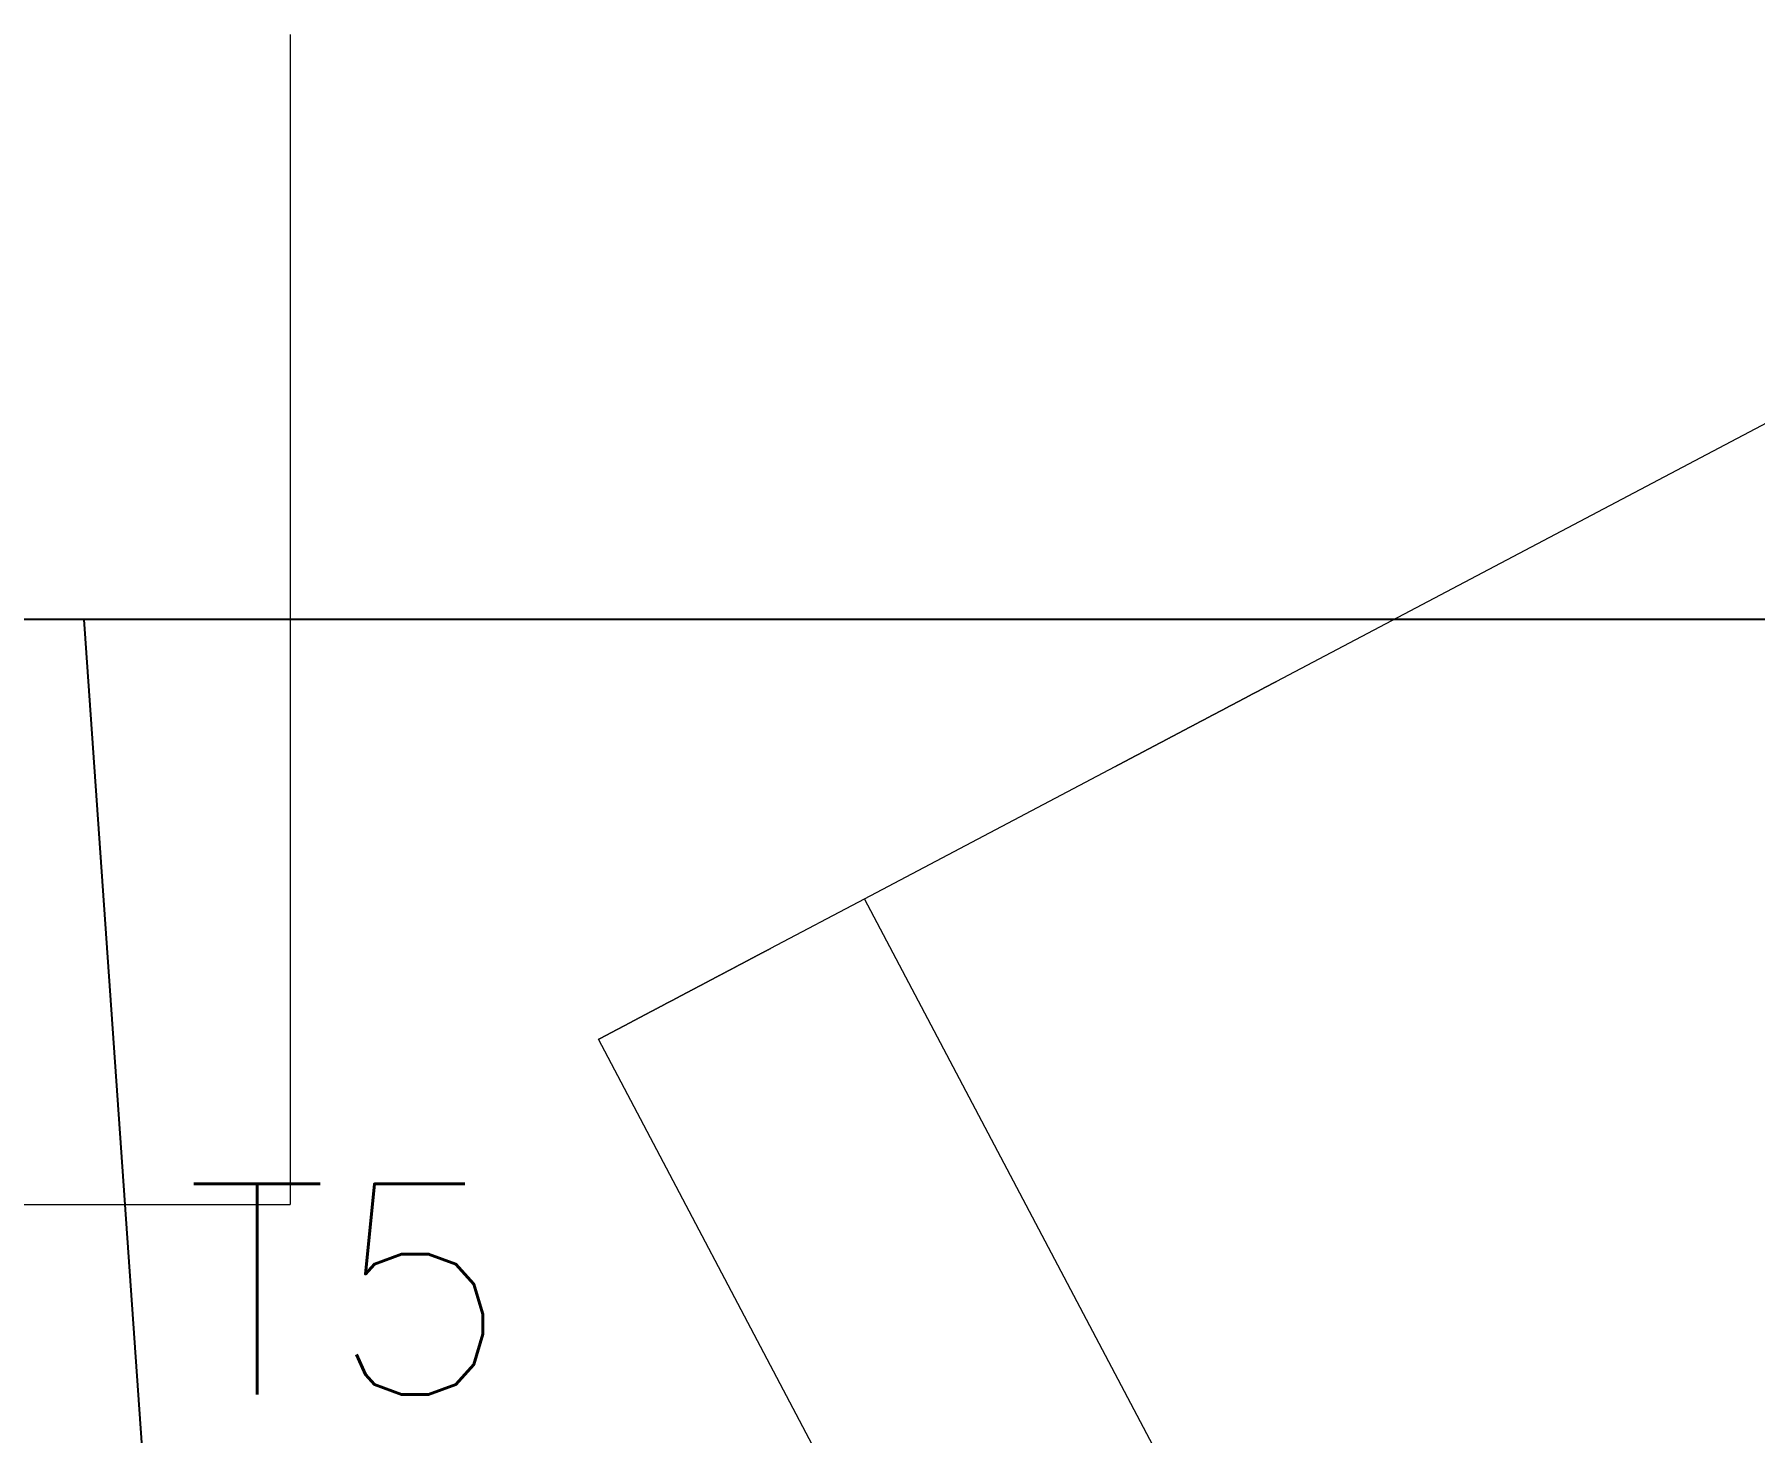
# Model space of a CAD drawing. Header units: millimetres. Extents: x 27525 to 1347740, y 16401 to 59429.
# Drawn here: x 647185 to 648067, y 35390 to 36107 of the extents above; entities that cross this region are included whole.
import ezdxf
from ezdxf.lldxf.tags import DXFTag

# ---------------------------------------------------------------- set-up
doc = ezdxf.new("R2010")
doc.units = ezdxf.units.MM
for name, color, linetype in [('ELETRICA', 3, 'Continuous'), ('Eletruto embutido no piso', 4, 'HIDDEN'), ('PERFILADO', 2, 'Continuous')]:
    doc.layers.add(name, color=color, linetype=linetype)
doc.layers.add('Mobiliário', color=151, linetype='Continuous', lineweight=9, plot=False)
doc.styles.get("Standard").update_dxf_attribs({"font": 'romans.shx'})
tags = doc.linetypes.add('HIDDEN', pattern=[0.375, 0.25, -0.125]).pattern_tags.tags
tags[6:7] = [DXFTag(74, 4), DXFTag(75, 0), DXFTag(340, '0'), DXFTag(46, 1.0), DXFTag(50, 0.0), DXFTag(44, 0.0), DXFTag(45, 0.0)]
tags[4:5] = [DXFTag(74, 4), DXFTag(75, 0), DXFTag(340, '0'), DXFTag(46, 1.0), DXFTag(50, 0.0), DXFTag(44, 0.0), DXFTag(45, 0.0)]

msp = doc.modelspace()

# ---------------------------------------------------------------- linework, layer by layer
at = {"layer": 'Eletruto embutido no piso', "ltscale": 400}
msp.add_line((648177.12, 35807.128), (646938.534, 35807.128), dxfattribs=at)
at = {"layer": 'Mobiliário'}
for p, q in [((647315.684, 36107.131), (647315.684, 35507.131)), ((647821.615, 35775.494), (648219.355, 35985.445)), ((647610.136, 35663.862), (647738.675, 35731.713)), ((647562.155, 35638.535), (647610.136, 35663.862)), ((647989.747, 34944.713), (647610.136, 35663.862)), ((647853.33, 34872.704), (647473.719, 35591.854)), ((647853.33, 34872.704), (647473.719, 35591.854)), ((646315.684, 35507.131), (647315.684, 35507.131))]:
    msp.add_line(p, q, dxfattribs=at)
for points in [[(647738.675, 35731.713), (647738.72, 35731.737), (647738.764, 35731.76), (647738.808, 35731.784), (647738.853, 35731.807), (647738.897, 35731.831), (647738.942, 35731.854), (647738.986, 35731.878), (647739.031, 35731.901), (647739.075, 35731.924), (647739.119, 35731.948), (647739.164, 35731.971), (647739.208, 35731.995), (647739.253, 35732.018), (647739.297, 35732.042), (647739.341, 35732.065), (647739.386, 35732.089), (647739.43, 35732.112), (647739.475, 35732.135), (647739.519, 35732.159), (647739.564, 35732.182), (647739.608, 35732.206), (647739.652, 35732.229), (647739.697, 35732.253), (647739.741, 35732.276), (647739.786, 35732.3), (647739.83, 35732.323), (647739.874, 35732.346), (647739.919, 35732.37), (647739.963, 35732.393), (647740.008, 35732.417), (647740.052, 35732.44), (647740.097, 35732.464), (647740.141, 35732.487), (647740.185, 35732.511), (647740.23, 35732.534), (647740.274, 35732.557), (647740.319, 35732.581), (647740.363, 35732.604), (647740.407, 35732.628), (647740.452, 35732.651), (647740.496, 35732.675), (647740.541, 35732.698), (647740.585, 35732.722), (647740.63, 35732.745), (647740.674, 35732.769), (647740.718, 35732.792), (647740.763, 35732.815), (647740.807, 35732.839), (647740.852, 35732.862), (647740.896, 35732.886), (647740.94, 35732.909), (647740.985, 35732.933), (647741.029, 35732.956), (647741.074, 35732.98), (647741.118, 35733.003), (647741.163, 35733.026), (647741.207, 35733.05), (647741.251, 35733.073), (647741.296, 35733.097), (647741.34, 35733.12), (647741.385, 35733.144), (647741.429, 35733.167), (647741.473, 35733.191), (647741.518, 35733.214), (647741.562, 35733.237), (647741.607, 35733.261), (647741.651, 35733.284), (647741.705, 35733.313), (647741.758, 35733.341), (647741.811, 35733.369), (647741.865, 35733.397), (647741.918, 35733.425), (647741.972, 35733.454), (647742.025, 35733.482), (647742.079, 35733.51), (647742.132, 35733.538), (647742.185, 35733.566), (647742.239, 35733.595), (647742.292, 35733.623), (647742.346, 35733.651), (647742.399, 35733.679), (647742.452, 35733.707), (647742.506, 35733.736), (647742.559, 35733.764), (647742.613, 35733.792), (647742.666, 35733.82), (647742.72, 35733.848), (647742.773, 35733.877), (647742.826, 35733.905), (647742.88, 35733.933), (647742.933, 35733.961), (647742.987, 35733.989), (647743.04, 35734.017), (647743.094, 35734.046), (647743.147, 35734.074), (647743.2, 35734.102), (647743.254, 35734.13), (647743.307, 35734.158), (647743.361, 35734.187), (647743.414, 35734.215), (647743.467, 35734.243), (647743.521, 35734.271), (647743.574, 35734.299), (647743.628, 35734.328), (647743.681, 35734.356), (647743.735, 35734.384), (647743.788, 35734.412), (647743.841, 35734.44), (647743.895, 35734.469), (647743.948, 35734.497), (647744.002, 35734.525), (647744.055, 35734.553), (647744.109, 35734.581), (647744.162, 35734.61), (647744.215, 35734.638), (647744.269, 35734.666), (647744.322, 35734.694), (647744.376, 35734.722), (647744.429, 35734.751), (647744.482, 35734.779), (647744.536, 35734.807), (647744.589, 35734.835), (647744.643, 35734.863), (647744.696, 35734.892), (647744.75, 35734.92), (647744.803, 35734.948), (647744.856, 35734.976), (647744.91, 35735.004), (647744.963, 35735.033), (647745.017, 35735.061), (647745.07, 35735.089), (647745.124, 35735.117), (647745.177, 35735.145), (647745.23, 35735.174), (647745.292, 35735.206), (647745.354, 35735.239), (647745.416, 35735.272), (647745.478, 35735.305), (647745.54, 35735.337), (647745.603, 35735.37), (647745.665, 35735.403), (647745.727, 35735.436), (647745.789, 35735.468), (647745.851, 35735.501), (647745.913, 35735.534), (647745.975, 35735.567), (647746.037, 35735.599), (647746.099, 35735.632), (647746.161, 35735.665), (647746.223, 35735.697), (647746.285, 35735.73), (647746.347, 35735.763), (647746.409, 35735.796), (647746.471, 35735.828), (647746.533, 35735.861), (647746.595, 35735.894), (647746.657, 35735.927), (647746.719, 35735.959), (647746.781, 35735.992), (647746.843, 35736.025), (647746.905, 35736.058), (647746.967, 35736.09), (647747.029, 35736.123), (647747.091, 35736.156), (647747.153, 35736.189), (647747.215, 35736.221), (647747.277, 35736.254), (647747.339, 35736.287), (647747.401, 35736.32), (647747.463, 35736.352), (647747.525, 35736.385), (647747.587, 35736.418), (647747.649, 35736.45), (647747.711, 35736.483), (647747.773, 35736.516), (647747.835, 35736.549), (647747.897, 35736.581), (647747.959, 35736.614), (647748.021, 35736.647), (647748.083, 35736.68), (647748.145, 35736.712), (647748.207, 35736.745), (647748.269, 35736.778), (647748.331, 35736.811), (647748.394, 35736.843), (647748.456, 35736.876), (647748.518, 35736.909), (647748.58, 35736.942), (647748.642, 35736.974), (647748.704, 35737.007), (647748.766, 35737.04), (647748.828, 35737.073), (647748.89, 35737.105), (647748.952, 35737.138), (647749.014, 35737.171), (647749.076, 35737.203), (647749.138, 35737.236), (647749.2, 35737.269), (647749.262, 35737.302), (647749.324, 35737.334), (647749.386, 35737.367), (647749.456, 35737.404), (647749.526, 35737.441), (647749.596, 35737.478), (647749.666, 35737.515), (647749.737, 35737.552), (647749.807, 35737.589), (647749.877, 35737.626), (647749.947, 35737.663), (647750.017, 35737.7), (647750.087, 35737.738), (647750.158, 35737.775), (647750.228, 35737.812), (647750.298, 35737.849), (647750.368, 35737.886), (647750.438, 35737.923), (647750.508, 35737.96), (647750.579, 35737.997), (647750.649, 35738.034), (647750.719, 35738.071), (647750.789, 35738.108), (647750.859, 35738.145), (647750.929, 35738.182), (647750.999, 35738.219), (647751.07, 35738.256), (647751.14, 35738.293), (647751.21, 35738.33), (647751.28, 35738.367), (647751.35, 35738.404), (647751.42, 35738.441), (647751.491, 35738.478), (647751.561, 35738.515), (647751.631, 35738.552), (647751.701, 35738.589), (647751.771, 35738.626), (647751.841, 35738.663), (647751.911, 35738.7), (647751.982, 35738.737), (647752.052, 35738.774), (647752.122, 35738.811), (647752.192, 35738.848), (647752.262, 35738.886), (647752.332, 35738.923), (647752.403, 35738.96), (647752.473, 35738.997), (647752.543, 35739.034), (647752.613, 35739.071), (647752.683, 35739.108), (647752.753, 35739.145), (647752.824, 35739.182), (647752.894, 35739.219), (647752.964, 35739.256), (647753.034, 35739.293), (647753.104, 35739.33), (647753.174, 35739.367), (647753.244, 35739.404), (647753.315, 35739.441), (647753.385, 35739.478), (647753.455, 35739.515), (647753.525, 35739.552), (647753.595, 35739.589), (647753.665, 35739.626), (647753.736, 35739.663), (647753.806, 35739.7), (647753.876, 35739.737), (647753.946, 35739.774), (647754.016, 35739.811), (647754.086, 35739.848), (647754.164, 35739.889), (647754.242, 35739.93), (647754.32, 35739.971), (647754.397, 35740.013), (647754.475, 35740.054), (647754.553, 35740.095), (647754.631, 35740.136), (647754.708, 35740.177), (647754.786, 35740.218), (647754.864, 35740.259), (647754.942, 35740.3), (647755.019, 35740.341), (647755.097, 35740.382), (647755.175, 35740.423), (647755.253, 35740.464), (647755.33, 35740.505), (647755.408, 35740.546), (647755.486, 35740.587), (647755.564, 35740.628), (647755.642, 35740.669), (647755.719, 35740.71), (647755.797, 35740.751), (647755.875, 35740.792), (647755.953, 35740.833), (647756.03, 35740.875), (647756.108, 35740.916), (647756.186, 35740.957), (647756.264, 35740.998), (647756.341, 35741.039), (647756.419, 35741.08), (647756.497, 35741.121), (647756.575, 35741.162), (647756.652, 35741.203), (647756.73, 35741.244), (647756.808, 35741.285), (647756.886, 35741.326), (647756.963, 35741.367), (647757.041, 35741.408), (647757.119, 35741.449), (647757.197, 35741.49), (647757.274, 35741.531), (647757.352, 35741.572), (647757.43, 35741.613), (647757.508, 35741.654), (647757.585, 35741.695), (647757.663, 35741.736), (647757.741, 35741.778), (647757.819, 35741.819), (647757.897, 35741.86), (647757.974, 35741.901), (647758.052, 35741.942), (647758.13, 35741.983), (647758.208, 35742.024), (647758.285, 35742.065), (647758.363, 35742.106), (647758.441, 35742.147), (647758.519, 35742.188), (647758.596, 35742.229), (647758.674, 35742.27), (647758.752, 35742.311), (647758.83, 35742.352), (647758.907, 35742.393), (647758.985, 35742.434), (647759.063, 35742.475), (647759.141, 35742.516), (647759.218, 35742.557), (647759.296, 35742.598), (647759.381, 35742.643), (647759.466, 35742.688), (647759.551, 35742.733), (647759.635, 35742.777), (647759.72, 35742.822), (647759.805, 35742.867), (647759.89, 35742.912), (647759.974, 35742.956), (647760.059, 35743.001), (647760.144, 35743.046), (647760.229, 35743.091), (647760.314, 35743.135), (647760.398, 35743.18), (647760.483, 35743.225), (647760.568, 35743.27), (647760.653, 35743.314), (647760.737, 35743.359), (647760.822, 35743.404), (647760.907, 35743.449), (647760.992, 35743.493), (647761.077, 35743.538), (647761.161, 35743.583), (647761.246, 35743.628), (647761.331, 35743.672), (647761.416, 35743.717), (647761.5, 35743.762), (647761.585, 35743.807), (647761.67, 35743.851), (647761.755, 35743.896), (647761.84, 35743.941), (647761.924, 35743.986), (647762.009, 35744.03), (647762.094, 35744.075), (647762.179, 35744.12), (647762.263, 35744.165), (647762.348, 35744.209), (647762.433, 35744.254), (647762.518, 35744.299), (647762.603, 35744.344), (647762.687, 35744.388), (647762.772, 35744.433), (647762.857, 35744.478), (647762.942, 35744.523), (647763.026, 35744.567), (647763.111, 35744.612), (647763.196, 35744.657), (647763.281, 35744.702), (647763.366, 35744.746), (647763.45, 35744.791), (647763.535, 35744.836), (647763.62, 35744.881), (647763.705, 35744.925), (647763.789, 35744.97), (647763.874, 35745.015), (647763.959, 35745.06), (647764.044, 35745.104), (647764.129, 35745.149), (647764.213, 35745.194), (647764.298, 35745.239), (647764.383, 35745.283), (647764.468, 35745.328), (647764.552, 35745.373), (647764.637, 35745.418), (647764.722, 35745.462), (647764.807, 35745.507), (647764.892, 35745.552), (647764.976, 35745.597), (647765.067, 35745.645), (647765.159, 35745.693), (647765.25, 35745.741), (647765.341, 35745.789), (647765.432, 35745.837), (647765.523, 35745.885), (647765.614, 35745.934), (647765.706, 35745.982), (647765.797, 35746.03), (647765.888, 35746.078), (647765.979, 35746.126), (647766.07, 35746.174), (647766.161, 35746.222), (647766.252, 35746.27), (647766.344, 35746.319), (647766.435, 35746.367), (647766.526, 35746.415), (647766.617, 35746.463), (647766.708, 35746.511), (647766.799, 35746.559), (647766.891, 35746.607), (647766.982, 35746.655), (647767.073, 35746.703), (647767.164, 35746.752), (647767.255, 35746.8), (647767.346, 35746.848), (647767.437, 35746.896), (647767.529, 35746.944), (647767.62, 35746.992), (647767.711, 35747.04), (647767.802, 35747.088), (647767.893, 35747.136), (647767.984, 35747.185), (647768.076, 35747.233), (647768.167, 35747.281), (647768.258, 35747.329), (647768.349, 35747.377), (647768.44, 35747.425), (647768.531, 35747.473), (647768.622, 35747.521), (647768.714, 35747.57), (647768.805, 35747.618), (647768.896, 35747.666), (647768.987, 35747.714), (647769.078, 35747.762), (647769.169, 35747.81), (647769.261, 35747.858), (647769.352, 35747.906), (647769.443, 35747.954), (647769.534, 35748.003), (647769.625, 35748.051), (647769.716, 35748.099), (647769.807, 35748.147), (647769.899, 35748.195), (647769.99, 35748.243), (647770.081, 35748.291), (647770.172, 35748.339), (647770.263, 35748.388), (647770.354, 35748.436), (647770.446, 35748.484), (647770.537, 35748.532), (647770.628, 35748.58), (647770.719, 35748.628), (647770.81, 35748.676), (647770.901, 35748.724), (647770.993, 35748.772), (647771.084, 35748.821), (647771.181, 35748.872), (647771.277, 35748.923), (647771.374, 35748.974), (647771.471, 35749.025), (647771.568, 35749.076), (647771.665, 35749.127), (647771.762, 35749.178), (647771.858, 35749.23), (647771.955, 35749.281), (647772.052, 35749.332), (647772.149, 35749.383), (647772.246, 35749.434), (647772.343, 35749.485), (647772.439, 35749.536), (647772.536, 35749.587), (647772.633, 35749.639), (647772.73, 35749.69), (647772.827, 35749.741), (647772.924, 35749.792), (647773.021, 35749.843), (647773.117, 35749.894), (647773.214, 35749.945), (647773.311, 35749.996), (647773.408, 35750.047), (647773.505, 35750.099), (647773.602, 35750.15), (647773.698, 35750.201), (647773.795, 35750.252), (647773.892, 35750.303), (647773.989, 35750.354), (647774.086, 35750.405), (647774.183, 35750.456), (647774.28, 35750.508), (647774.376, 35750.559), (647774.473, 35750.61), (647774.57, 35750.661), (647774.667, 35750.712), (647774.764, 35750.763), (647774.861, 35750.814), (647774.957, 35750.865), (647775.054, 35750.917), (647775.151, 35750.968), (647775.248, 35751.019), (647775.345, 35751.07), (647775.442, 35751.121), (647775.539, 35751.172), (647775.635, 35751.223), (647775.732, 35751.274), (647775.829, 35751.326), (647775.926, 35751.377), (647776.023, 35751.428), (647776.12, 35751.479), (647776.216, 35751.53), (647776.313, 35751.581), (647776.41, 35751.632), (647776.507, 35751.683), (647776.604, 35751.734), (647776.701, 35751.786), (647776.798, 35751.837), (647776.894, 35751.888), (647776.991, 35751.939), (647777.088, 35751.99), (647777.185, 35752.041), (647777.282, 35752.092), (647777.379, 35752.143), (647777.475, 35752.195), (647777.572, 35752.246), (647777.674, 35752.299), (647777.776, 35752.353), (647777.878, 35752.407), (647777.98, 35752.461), (647778.081, 35752.514), (647778.183, 35752.568), (647778.285, 35752.622), (647778.387, 35752.676), (647778.489, 35752.729), (647778.59, 35752.783), (647778.692, 35752.837), (647778.794, 35752.891), (647778.896, 35752.944), (647778.998, 35752.998), (647779.099, 35753.052), (647779.201, 35753.106), (647779.303, 35753.159), (647779.405, 35753.213), (647779.507, 35753.267), (647779.608, 35753.32), (647779.71, 35753.374), (647779.812, 35753.428), (647779.914, 35753.482), (647780.016, 35753.535), (647780.117, 35753.589), (647780.219, 35753.643), (647780.321, 35753.697), (647780.423, 35753.75), (647780.525, 35753.804), (647780.626, 35753.858), (647780.728, 35753.912), (647780.83, 35753.965), (647780.932, 35754.019), (647781.034, 35754.073), (647781.135, 35754.127), (647781.237, 35754.18), (647781.339, 35754.234), (647781.441, 35754.288), (647781.543, 35754.341), (647781.644, 35754.395), (647781.746, 35754.449), (647781.848, 35754.503), (647781.95, 35754.556), (647782.052, 35754.61), (647782.153, 35754.664), (647782.255, 35754.718), (647782.357, 35754.771), (647782.459, 35754.825), (647782.561, 35754.879), (647782.663, 35754.933), (647782.764, 35754.986), (647782.866, 35755.04), (647782.968, 35755.094), (647783.07, 35755.148), (647783.172, 35755.201), (647783.273, 35755.255), (647783.375, 35755.309), (647783.477, 35755.363), (647783.579, 35755.416), (647783.681, 35755.47), (647783.782, 35755.524), (647783.884, 35755.577), (647783.986, 35755.631), (647784.088, 35755.685), (647784.19, 35755.739), (647784.291, 35755.792), (647784.393, 35755.846), (647784.499, 35755.902), (647784.605, 35755.958), (647784.711, 35756.014), (647784.817, 35756.07), (647784.923, 35756.126), (647785.029, 35756.182), (647785.135, 35756.238), (647785.241, 35756.294), (647785.347, 35756.35), (647785.453, 35756.406), (647785.559, 35756.462), (647785.665, 35756.518), (647785.771, 35756.574), (647785.877, 35756.629), (647785.983, 35756.685), (647786.089, 35756.741), (647786.195, 35756.797), (647786.301, 35756.853), (647786.407, 35756.909), (647786.513, 35756.965), (647786.619, 35757.021), (647786.725, 35757.077), (647786.831, 35757.133), (647786.937, 35757.189), (647787.043, 35757.245), (647787.149, 35757.301), (647787.255, 35757.357), (647787.361, 35757.413), (647787.467, 35757.469), (647787.573, 35757.525), (647787.679, 35757.581), (647787.785, 35757.637), (647787.891, 35757.693), (647787.997, 35757.749), (647788.103, 35757.804), (647788.209, 35757.86), (647788.315, 35757.916), (647788.421, 35757.972), (647788.527, 35758.028), (647788.633, 35758.084), (647788.739, 35758.14), (647788.845, 35758.196), (647788.951, 35758.252), (647789.057, 35758.308), (647789.163, 35758.364), (647789.269, 35758.42), (647789.375, 35758.476), (647789.481, 35758.532), (647789.587, 35758.588), (647789.693, 35758.644), (647789.799, 35758.7), (647789.905, 35758.756), (647790.011, 35758.812), (647790.117, 35758.868), (647790.223, 35758.923), (647790.329, 35758.979), (647790.435, 35759.035), (647790.541, 35759.091), (647790.647, 35759.147), (647790.753, 35759.203), (647790.859, 35759.259), (647790.965, 35759.315), (647791.071, 35759.371), (647791.177, 35759.427), (647791.283, 35759.483), (647791.389, 35759.539), (647791.495, 35759.595), (647791.604, 35759.653), (647791.714, 35759.71), (647791.823, 35759.768), (647791.932, 35759.826), (647792.042, 35759.884), (647792.151, 35759.941), (647792.261, 35759.999), (647792.37, 35760.057), (647792.479, 35760.115), (647792.589, 35760.172), (647792.698, 35760.23), (647792.808, 35760.288), (647792.917, 35760.346), (647793.026, 35760.403), (647793.136, 35760.461), (647793.245, 35760.519), (647793.354, 35760.577), (647793.464, 35760.634), (647793.573, 35760.692), (647793.683, 35760.75), (647793.792, 35760.807), (647793.901, 35760.865), (647794.011, 35760.923), (647794.12, 35760.981), (647794.23, 35761.038), (647794.339, 35761.096), (647794.448, 35761.154), (647794.558, 35761.212), (647794.667, 35761.269), (647794.777, 35761.327), (647794.886, 35761.385), (647794.995, 35761.443), (647795.105, 35761.5), (647795.214, 35761.558), (647795.323, 35761.616), (647795.433, 35761.674), (647795.542, 35761.731), (647795.652, 35761.789), (647795.761, 35761.847), (647795.87, 35761.905), (647795.98, 35761.962), (647796.089, 35762.02), (647796.199, 35762.078), (647796.308, 35762.136), (647796.417, 35762.193), (647796.527, 35762.251), (647796.636, 35762.309), (647796.746, 35762.366), (647796.855, 35762.424), (647796.964, 35762.482), (647797.074, 35762.54), (647797.183, 35762.597), (647797.292, 35762.655), (647797.402, 35762.713), (647797.511, 35762.771), (647797.621, 35762.828), (647797.73, 35762.886), (647797.839, 35762.944), (647797.949, 35763.002), (647798.058, 35763.059), (647798.168, 35763.117), (647798.277, 35763.175), (647798.386, 35763.233), (647798.496, 35763.29), (647798.605, 35763.348), (647798.714, 35763.406), (647798.824, 35763.464), (647798.936, 35763.523), (647799.048, 35763.582), (647799.16, 35763.641), (647799.272, 35763.7), (647799.384, 35763.759), (647799.496, 35763.818), (647799.608, 35763.877), (647799.719, 35763.936), (647799.831, 35763.995), (647799.943, 35764.055), (647800.055, 35764.114), (647800.167, 35764.173), (647800.279, 35764.232), (647800.391, 35764.291), (647800.503, 35764.35), (647800.615, 35764.409), (647800.727, 35764.468), (647800.839, 35764.527), (647800.951, 35764.586), (647801.063, 35764.645), (647801.175, 35764.705), (647801.287, 35764.764), (647801.399, 35764.823), (647801.511, 35764.882), (647801.623, 35764.941), (647801.735, 35765), (647801.847, 35765.059), (647801.959, 35765.118), (647802.071, 35765.177), (647802.182, 35765.236), (647802.294, 35765.296), (647802.406, 35765.355), (647802.518, 35765.414), (647802.63, 35765.473), (647802.742, 35765.532), (647802.854, 35765.591), (647802.966, 35765.65), (647803.078, 35765.709), (647803.19, 35765.768), (647803.302, 35765.827), (647803.414, 35765.887), (647803.526, 35765.946), (647803.638, 35766.005), (647803.75, 35766.064), (647803.862, 35766.123), (647803.974, 35766.182), (647804.086, 35766.241), (647804.198, 35766.3), (647804.31, 35766.359), (647804.422, 35766.418), (647804.534, 35766.477), (647804.645, 35766.537), (647804.757, 35766.596), (647804.869, 35766.655), (647804.981, 35766.714), (647805.093, 35766.773), (647805.205, 35766.832), (647805.317, 35766.891), (647805.429, 35766.95), (647805.541, 35767.009), (647805.653, 35767.068), (647805.765, 35767.128), (647805.877, 35767.187), (647805.989, 35767.246), (647806.101, 35767.305), (647806.213, 35767.364), (647806.325, 35767.423), (647806.438, 35767.483), (647806.552, 35767.543), (647806.666, 35767.603), (647806.779, 35767.663), (647806.893, 35767.723), (647807.007, 35767.783), (647807.121, 35767.843), (647807.234, 35767.903), (647807.348, 35767.963), (647807.462, 35768.023), (647807.575, 35768.083), (647807.689, 35768.143), (647807.803, 35768.203), (647807.916, 35768.263), (647808.03, 35768.323), (647808.144, 35768.383), (647808.257, 35768.443), (647808.371, 35768.503), (647808.485, 35768.563), (647808.598, 35768.623), (647808.712, 35768.683), (647808.826, 35768.743), (647808.939, 35768.803), (647809.053, 35768.863), (647809.167, 35768.923), (647809.28, 35768.983), (647809.394, 35769.043), (647809.508, 35769.103), (647809.621, 35769.163), (647809.735, 35769.223), (647809.849, 35769.283), (647809.962, 35769.343), (647810.076, 35769.403), (647810.19, 35769.463), (647810.303, 35769.523), (647810.417, 35769.583), (647810.531, 35769.643), (647810.644, 35769.703), (647810.758, 35769.763), (647810.872, 35769.823), (647810.985, 35769.883), (647811.099, 35769.943), (647811.213, 35770.003), (647811.327, 35770.063), (647811.44, 35770.123), (647811.554, 35770.183), (647811.668, 35770.243), (647811.781, 35770.303), (647811.895, 35770.363), (647812.009, 35770.423), (647812.122, 35770.483), (647812.236, 35770.543), (647812.35, 35770.603), (647812.463, 35770.663), (647812.577, 35770.723), (647812.691, 35770.783), (647812.804, 35770.843), (647812.918, 35770.903), (647813.032, 35770.963), (647813.145, 35771.023), (647813.259, 35771.083), (647813.373, 35771.143), (647813.486, 35771.203), (647813.6, 35771.263), (647813.714, 35771.323), (647813.827, 35771.383), (647813.941, 35771.443), (647814.056, 35771.504), (647814.17, 35771.564), (647814.285, 35771.625), (647814.399, 35771.685), (647814.514, 35771.746), (647814.628, 35771.806), (647814.743, 35771.867), (647814.857, 35771.927), (647814.972, 35771.987), (647815.086, 35772.048), (647815.201, 35772.108), (647815.316, 35772.169), (647815.43, 35772.229), (647815.545, 35772.29), (647815.659, 35772.35), (647815.774, 35772.411), (647815.888, 35772.471), (647816.003, 35772.532), (647816.117, 35772.592), (647816.232, 35772.653), (647816.346, 35772.713), (647816.461, 35772.773), (647816.575, 35772.834), (647816.69, 35772.894), (647816.805, 35772.955), (647816.919, 35773.015), (647817.034, 35773.076), (647817.148, 35773.136), (647817.263, 35773.197), (647817.377, 35773.257), (647817.492, 35773.318), (647817.606, 35773.378), (647817.721, 35773.439), (647817.835, 35773.499), (647817.95, 35773.559), (647818.064, 35773.62), (647818.179, 35773.68), (647818.294, 35773.741), (647818.408, 35773.801), (647818.523, 35773.862), (647818.637, 35773.922), (647818.752, 35773.983), (647818.866, 35774.043), (647818.981, 35774.104), (647819.095, 35774.164), (647819.21, 35774.225), (647819.324, 35774.285), (647819.439, 35774.345), (647819.553, 35774.406), (647819.668, 35774.466), (647819.783, 35774.527), (647819.897, 35774.587), (647820.012, 35774.648), (647820.126, 35774.708), (647820.241, 35774.769), (647820.355, 35774.829), (647820.47, 35774.89), (647820.584, 35774.95), (647820.699, 35775.011), (647820.813, 35775.071), (647820.928, 35775.131), (647821.043, 35775.192), (647821.157, 35775.252), (647821.272, 35775.313), (647821.386, 35775.373), (647821.501, 35775.434), (647821.615, 35775.494)], [(647473.719, 35591.854), (647473.727, 35591.858), (647473.735, 35591.862), (647473.743, 35591.866), (647473.751, 35591.87), (647473.758, 35591.874), (647473.766, 35591.878), (647473.774, 35591.882), (647473.782, 35591.886), (647473.789, 35591.891), (647473.797, 35591.895), (647473.805, 35591.899), (647473.813, 35591.903), (647473.821, 35591.907), (647473.828, 35591.911), (647473.836, 35591.915), (647473.844, 35591.919), (647473.852, 35591.923), (647473.86, 35591.928), (647473.867, 35591.932), (647473.875, 35591.936), (647473.883, 35591.94), (647473.891, 35591.944), (647473.898, 35591.948), (647473.906, 35591.952), (647473.914, 35591.956), (647473.922, 35591.96), (647473.93, 35591.965), (647473.937, 35591.969), (647473.945, 35591.973), (647473.953, 35591.977), (647473.961, 35591.981), (647473.969, 35591.985), (647473.976, 35591.989), (647473.984, 35591.993), (647473.992, 35591.997), (647474, 35592.002), (647474.007, 35592.006), (647474.015, 35592.01), (647474.023, 35592.014), (647474.031, 35592.018), (647474.039, 35592.022), (647474.046, 35592.026), (647474.054, 35592.03), (647474.062, 35592.034), (647474.07, 35592.039), (647474.078, 35592.043), (647474.085, 35592.047), (647474.093, 35592.051), (647474.101, 35592.055), (647474.109, 35592.059), (647474.116, 35592.063), (647474.124, 35592.067), (647474.132, 35592.071), (647474.14, 35592.075), (647474.148, 35592.08), (647474.155, 35592.084), (647474.163, 35592.088), (647474.171, 35592.092), (647474.179, 35592.096), (647474.187, 35592.1), (647474.194, 35592.104), (647474.202, 35592.108), (647474.21, 35592.112), (647474.218, 35592.117), (647474.225, 35592.121), (647474.233, 35592.125), (647474.241, 35592.129), (647474.249, 35592.133), (647474.257, 35592.137), (647474.264, 35592.141), (647474.272, 35592.145), (647474.289, 35592.154), (647474.312, 35592.166), (647474.335, 35592.179), (647474.359, 35592.191), (647474.382, 35592.203), (647474.405, 35592.216), (647474.428, 35592.228), (647474.452, 35592.24), (647474.475, 35592.252), (647474.498, 35592.265), (647474.521, 35592.277), (647474.545, 35592.289), (647474.568, 35592.301), (647474.591, 35592.314), (647474.614, 35592.326), (647474.638, 35592.338), (647474.661, 35592.351), (647474.684, 35592.363), (647474.707, 35592.375), (647474.731, 35592.387), (647474.754, 35592.4), (647474.777, 35592.412), (647474.8, 35592.424), (647474.824, 35592.436), (647474.847, 35592.449), (647474.87, 35592.461), (647474.893, 35592.473), (647474.917, 35592.486), (647474.94, 35592.498), (647474.963, 35592.51), (647474.986, 35592.522), (647475.01, 35592.535), (647475.033, 35592.547), (647475.056, 35592.559), (647475.079, 35592.572), (647475.103, 35592.584), (647475.126, 35592.596), (647475.149, 35592.608), (647475.173, 35592.621), (647475.196, 35592.633), (647475.219, 35592.645), (647475.242, 35592.657), (647475.266, 35592.67), (647475.289, 35592.682), (647475.312, 35592.694), (647475.335, 35592.707), (647475.359, 35592.719), (647475.382, 35592.731), (647475.405, 35592.743), (647475.428, 35592.756), (647475.452, 35592.768), (647475.475, 35592.78), (647475.498, 35592.792), (647475.521, 35592.805), (647475.545, 35592.817), (647475.568, 35592.829), (647475.591, 35592.842), (647475.614, 35592.854), (647475.638, 35592.866), (647475.661, 35592.878), (647475.684, 35592.891), (647475.707, 35592.903), (647475.731, 35592.915), (647475.754, 35592.928), (647475.777, 35592.94), (647475.8, 35592.952), (647475.824, 35592.964), (647475.847, 35592.977), (647475.87, 35592.989), (647475.893, 35593.001), (647475.917, 35593.013), (647475.942, 35593.027), (647475.981, 35593.047), (647476.019, 35593.067), (647476.057, 35593.088), (647476.096, 35593.108), (647476.134, 35593.128), (647476.173, 35593.149), (647476.211, 35593.169), (647476.25, 35593.189), (647476.288, 35593.209), (647476.327, 35593.23), (647476.365, 35593.25), (647476.403, 35593.27), (647476.442, 35593.291), (647476.48, 35593.311), (647476.519, 35593.331), (647476.557, 35593.352), (647476.596, 35593.372), (647476.634, 35593.392), (647476.672, 35593.412), (647476.711, 35593.433), (647476.749, 35593.453), (647476.788, 35593.473), (647476.826, 35593.494), (647476.865, 35593.514), (647476.903, 35593.534), (647476.942, 35593.554), (647476.98, 35593.575), (647477.018, 35593.595), (647477.057, 35593.615), (647477.095, 35593.636), (647477.134, 35593.656), (647477.172, 35593.676), (647477.211, 35593.696), (647477.249, 35593.717), (647477.287, 35593.737), (647477.326, 35593.757), (647477.364, 35593.778), (647477.403, 35593.798), (647477.441, 35593.818), (647477.48, 35593.838), (647477.518, 35593.859), (647477.556, 35593.879), (647477.595, 35593.899), (647477.633, 35593.92), (647477.672, 35593.94), (647477.71, 35593.96), (647477.749, 35593.98), (647477.787, 35594.001), (647477.826, 35594.021), (647477.864, 35594.041), (647477.902, 35594.062), (647477.941, 35594.082), (647477.979, 35594.102), (647478.018, 35594.122), (647478.056, 35594.143), (647478.095, 35594.163), (647478.133, 35594.183), (647478.171, 35594.204), (647478.21, 35594.224), (647478.248, 35594.244), (647478.287, 35594.265), (647478.325, 35594.285), (647478.364, 35594.305), (647478.402, 35594.325), (647478.441, 35594.346), (647478.479, 35594.366), (647478.517, 35594.386), (647478.556, 35594.407), (647478.594, 35594.427), (647478.633, 35594.447), (647478.671, 35594.467), (647478.72, 35594.493), (647478.773, 35594.521), (647478.826, 35594.549), (647478.879, 35594.577), (647478.933, 35594.605), (647478.986, 35594.633), (647479.039, 35594.662), (647479.092, 35594.69), (647479.145, 35594.718), (647479.198, 35594.746), (647479.251, 35594.774), (647479.305, 35594.802), (647479.358, 35594.83), (647479.411, 35594.858), (647479.464, 35594.886), (647479.517, 35594.914), (647479.57, 35594.942), (647479.623, 35594.97), (647479.676, 35594.998), (647479.73, 35595.026), (647479.783, 35595.054), (647479.836, 35595.082), (647479.889, 35595.11), (647479.942, 35595.138), (647479.995, 35595.166), (647480.048, 35595.194), (647480.102, 35595.222), (647480.155, 35595.25), (647480.208, 35595.279), (647480.261, 35595.307), (647480.314, 35595.335), (647480.367, 35595.363), (647480.42, 35595.391), (647480.473, 35595.419), (647480.527, 35595.447), (647480.58, 35595.475), (647480.633, 35595.503), (647480.686, 35595.531), (647480.739, 35595.559), (647480.792, 35595.587), (647480.845, 35595.615), (647480.898, 35595.643), (647480.952, 35595.671), (647481.005, 35595.699), (647481.058, 35595.727), (647481.111, 35595.755), (647481.164, 35595.783), (647481.217, 35595.811), (647481.27, 35595.839), (647481.324, 35595.868), (647481.377, 35595.896), (647481.43, 35595.924), (647481.483, 35595.952), (647481.536, 35595.98), (647481.589, 35596.008), (647481.642, 35596.036), (647481.695, 35596.064), (647481.749, 35596.092), (647481.802, 35596.12), (647481.855, 35596.148), (647481.908, 35596.176), (647481.961, 35596.204), (647482.014, 35596.232), (647482.067, 35596.26), (647482.121, 35596.288), (647482.174, 35596.316), (647482.227, 35596.344), (647482.28, 35596.372), (647482.333, 35596.4), (647482.386, 35596.428), (647482.439, 35596.456), (647482.496, 35596.487), (647482.564, 35596.522), (647482.631, 35596.558), (647482.698, 35596.593), (647482.765, 35596.628), (647482.832, 35596.664), (647482.899, 35596.699), (647482.967, 35596.735), (647483.034, 35596.77), (647483.101, 35596.806), (647483.168, 35596.841), (647483.235, 35596.877), (647483.302, 35596.912), (647483.37, 35596.948), (647483.437, 35596.983), (647483.504, 35597.018), (647483.571, 35597.054), (647483.638, 35597.089), (647483.705, 35597.125), (647483.773, 35597.16), (647483.84, 35597.196), (647483.907, 35597.231), (647483.974, 35597.267), (647484.041, 35597.302), (647484.108, 35597.337), (647484.175, 35597.373), (647484.243, 35597.408), (647484.31, 35597.444), (647484.377, 35597.479), (647484.444, 35597.515), (647484.511, 35597.55), (647484.578, 35597.586), (647484.646, 35597.621), (647484.713, 35597.657), (647484.78, 35597.692), (647484.847, 35597.727), (647484.914, 35597.763), (647484.981, 35597.798), (647485.049, 35597.834), (647485.116, 35597.869), (647485.183, 35597.905), (647485.25, 35597.94), (647485.317, 35597.976), (647485.384, 35598.011), (647485.452, 35598.046), (647485.519, 35598.082), (647485.586, 35598.117), (647485.653, 35598.153), (647485.72, 35598.188), (647485.787, 35598.224), (647485.854, 35598.259), (647485.922, 35598.295), (647485.989, 35598.33), (647486.056, 35598.366), (647486.123, 35598.401), (647486.19, 35598.436), (647486.257, 35598.472), (647486.325, 35598.507), (647486.392, 35598.543), (647486.459, 35598.578), (647486.526, 35598.614), (647486.593, 35598.649), (647486.66, 35598.685), (647486.728, 35598.72), (647486.795, 35598.756), (647486.862, 35598.791), (647486.929, 35598.826), (647486.996, 35598.862), (647487.063, 35598.897), (647487.131, 35598.933), (647487.198, 35598.968), (647487.265, 35599.004), (647487.343, 35599.045), (647487.424, 35599.088), (647487.504, 35599.13), (647487.584, 35599.172), (647487.665, 35599.215), (647487.745, 35599.257), (647487.825, 35599.3), (647487.906, 35599.342), (647487.986, 35599.384), (647488.066, 35599.427), (647488.147, 35599.469), (647488.227, 35599.512), (647488.307, 35599.554), (647488.388, 35599.596), (647488.468, 35599.639), (647488.548, 35599.681), (647488.629, 35599.724), (647488.709, 35599.766), (647488.789, 35599.808), (647488.87, 35599.851), (647488.95, 35599.893), (647489.03, 35599.936), (647489.111, 35599.978), (647489.191, 35600.021), (647489.272, 35600.063), (647489.352, 35600.105), (647489.432, 35600.148), (647489.513, 35600.19), (647489.593, 35600.233), (647489.673, 35600.275), (647489.754, 35600.317), (647489.834, 35600.36), (647489.914, 35600.402), (647489.995, 35600.445), (647490.075, 35600.487), (647490.155, 35600.529), (647490.236, 35600.572), (647490.316, 35600.614), (647490.396, 35600.657), (647490.477, 35600.699), (647490.557, 35600.742), (647490.637, 35600.784), (647490.718, 35600.826), (647490.798, 35600.869), (647490.878, 35600.911), (647490.959, 35600.954), (647491.039, 35600.996), (647491.119, 35601.038), (647491.2, 35601.081), (647491.28, 35601.123), (647491.36, 35601.166), (647491.441, 35601.208), (647491.521, 35601.25), (647491.601, 35601.293), (647491.682, 35601.335), (647491.762, 35601.378), (647491.843, 35601.42), (647491.923, 35601.462), (647492.003, 35601.505), (647492.084, 35601.547), (647492.164, 35601.59), (647492.244, 35601.632), (647492.325, 35601.675), (647492.405, 35601.717), (647492.485, 35601.759), (647492.566, 35601.802), (647492.646, 35601.844), (647492.726, 35601.887), (647492.807, 35601.929), (647492.887, 35601.971), (647492.967, 35602.014), (647493.053, 35602.059), (647493.145, 35602.108), (647493.238, 35602.157), (647493.33, 35602.205), (647493.423, 35602.254), (647493.515, 35602.303), (647493.608, 35602.352), (647493.701, 35602.401), (647493.793, 35602.45), (647493.886, 35602.498), (647493.978, 35602.547), (647494.071, 35602.596), (647494.163, 35602.645), (647494.256, 35602.694), (647494.348, 35602.743), (647494.441, 35602.792), (647494.533, 35602.84), (647494.626, 35602.889), (647494.718, 35602.938), (647494.811, 35602.987), (647494.903, 35603.036), (647494.996, 35603.085), (647495.088, 35603.133), (647495.181, 35603.182), (647495.273, 35603.231), (647495.366, 35603.28), (647495.458, 35603.329), (647495.551, 35603.378), (647495.643, 35603.426), (647495.736, 35603.475), (647495.828, 35603.524), (647495.921, 35603.573), (647496.013, 35603.622), (647496.106, 35603.671), (647496.198, 35603.719), (647496.291, 35603.768), (647496.383, 35603.817), (647496.476, 35603.866), (647496.569, 35603.915), (647496.661, 35603.964), (647496.754, 35604.012), (647496.846, 35604.061), (647496.939, 35604.11), (647497.031, 35604.159), (647497.124, 35604.208), (647497.216, 35604.257), (647497.309, 35604.305), (647497.401, 35604.354), (647497.494, 35604.403), (647497.586, 35604.452), (647497.679, 35604.501), (647497.771, 35604.55), (647497.864, 35604.598), (647497.956, 35604.647), (647498.049, 35604.696), (647498.141, 35604.745), (647498.234, 35604.794), (647498.326, 35604.843), (647498.419, 35604.891), (647498.511, 35604.94), (647498.604, 35604.989), (647498.696, 35605.038), (647498.789, 35605.087), (647498.881, 35605.136), (647498.974, 35605.184), (647499.066, 35605.233), (647499.159, 35605.282), (647499.251, 35605.331), (647499.344, 35605.38), (647499.437, 35605.429), (647499.529, 35605.477), (647499.622, 35605.526), (647499.725, 35605.581), (647499.829, 35605.636), (647499.932, 35605.69), (647500.036, 35605.745), (647500.139, 35605.8), (647500.243, 35605.854), (647500.346, 35605.909), (647500.45, 35605.963), (647500.553, 35606.018), (647500.657, 35606.073), (647500.76, 35606.127), (647500.864, 35606.182), (647500.967, 35606.237), (647501.071, 35606.291), (647501.174, 35606.346), (647501.278, 35606.401), (647501.381, 35606.455), (647501.485, 35606.51), (647501.589, 35606.565), (647501.692, 35606.619), (647501.796, 35606.674), (647501.899, 35606.729), (647502.003, 35606.783), (647502.106, 35606.838), (647502.21, 35606.892), (647502.313, 35606.947), (647502.417, 35607.002), (647502.52, 35607.056), (647502.624, 35607.111), (647502.727, 35607.166), (647502.831, 35607.22), (647502.934, 35607.275), (647503.038, 35607.33), (647503.141, 35607.384), (647503.245, 35607.439), (647503.348, 35607.494), (647503.452, 35607.548), (647503.556, 35607.603), (647503.659, 35607.658), (647503.763, 35607.712), (647503.866, 35607.767), (647503.97, 35607.821), (647504.073, 35607.876), (647504.177, 35607.931), (647504.28, 35607.985), (647504.384, 35608.04), (647504.487, 35608.095), (647504.591, 35608.149), (647504.694, 35608.204), (647504.798, 35608.259), (647504.901, 35608.313), (647505.005, 35608.368), (647505.108, 35608.423), (647505.212, 35608.477), (647505.315, 35608.532), (647505.419, 35608.587), (647505.523, 35608.641), (647505.626, 35608.696), (647505.73, 35608.751), (647505.833, 35608.805), (647505.937, 35608.86), (647506.04, 35608.914), (647506.144, 35608.969), (647506.247, 35609.024), (647506.351, 35609.078), (647506.454, 35609.133), (647506.558, 35609.188), (647506.661, 35609.242), (647506.765, 35609.297), (647506.868, 35609.352), (647506.972, 35609.406), (647507.081, 35609.464), (647507.194, 35609.524), (647507.307, 35609.583), (647507.421, 35609.643), (647507.534, 35609.703), (647507.647, 35609.763), (647507.76, 35609.822), (647507.874, 35609.882), (647507.987, 35609.942), (647508.1, 35610.002), (647508.213, 35610.062), (647508.327, 35610.121), (647508.44, 35610.181), (647508.553, 35610.241), (647508.666, 35610.301), (647508.779, 35610.36), (647508.893, 35610.42), (647509.006, 35610.48), (647509.119, 35610.54), (647509.232, 35610.6), (647509.346, 35610.659), (647509.459, 35610.719), (647509.572, 35610.779), (647509.685, 35610.839), (647509.799, 35610.898), (647509.912, 35610.958), (647510.025, 35611.018), (647510.138, 35611.078), (647510.251, 35611.137), (647510.365, 35611.197), (647510.478, 35611.257), (647510.591, 35611.317), (647510.704, 35611.377), (647510.818, 35611.436), (647510.931, 35611.496), (647511.044, 35611.556), (647511.157, 35611.616), (647511.271, 35611.675), (647511.384, 35611.735), (647511.497, 35611.795), (647511.61, 35611.855), (647511.724, 35611.914), (647511.837, 35611.974), (647511.95, 35612.034), (647512.063, 35612.094), (647512.176, 35612.154), (647512.29, 35612.213), (647512.403, 35612.273), (647512.516, 35612.333), (647512.629, 35612.393), (647512.743, 35612.452), (647512.856, 35612.512), (647512.969, 35612.572), (647513.082, 35612.632), (647513.196, 35612.692), (647513.309, 35612.751), (647513.422, 35612.811), (647513.535, 35612.871), (647513.648, 35612.931), (647513.762, 35612.99), (647513.875, 35613.05), (647513.988, 35613.11), (647514.101, 35613.17), (647514.215, 35613.229), (647514.328, 35613.289), (647514.441, 35613.349), (647514.554, 35613.409), (647514.668, 35613.469), (647514.781, 35613.528), (647514.894, 35613.588), (647515.007, 35613.648), (647515.122, 35613.708), (647515.243, 35613.772), (647515.365, 35613.837), (647515.486, 35613.901), (647515.608, 35613.965), (647515.729, 35614.029), (647515.851, 35614.093), (647515.972, 35614.157), (647516.094, 35614.221), (647516.215, 35614.286), (647516.337, 35614.35), (647516.458, 35614.414), (647516.58, 35614.478), (647516.701, 35614.542), (647516.823, 35614.606), (647516.944, 35614.67), (647517.066, 35614.735), (647517.188, 35614.799), (647517.309, 35614.863), (647517.431, 35614.927), (647517.552, 35614.991), (647517.674, 35615.055), (647517.795, 35615.119), (647517.917, 35615.184), (647518.038, 35615.248), (647518.16, 35615.312), (647518.281, 35615.376), (647518.403, 35615.44), (647518.524, 35615.504), (647518.646, 35615.568), (647518.767, 35615.633), (647518.889, 35615.697), (647519.01, 35615.761), (647519.132, 35615.825), (647519.253, 35615.889), (647519.375, 35615.953), (647519.496, 35616.017), (647519.618, 35616.082), (647519.739, 35616.146), (647519.861, 35616.21), (647519.982, 35616.274), (647520.104, 35616.338), (647520.225, 35616.402), (647520.347, 35616.466), (647520.468, 35616.531), (647520.59, 35616.595), (647520.712, 35616.659), (647520.833, 35616.723), (647520.955, 35616.787), (647521.076, 35616.851), (647521.198, 35616.915), (647521.319, 35616.98), (647521.441, 35617.044), (647521.562, 35617.108), (647521.684, 35617.172), (647521.805, 35617.236), (647521.927, 35617.3), (647522.048, 35617.364), (647522.17, 35617.429), (647522.291, 35617.493), (647522.413, 35617.557), (647522.534, 35617.621), (647522.656, 35617.685), (647522.777, 35617.749), (647522.899, 35617.813), (647523.02, 35617.878), (647523.142, 35617.942), (647523.263, 35618.006), (647523.385, 35618.07), (647523.506, 35618.134), (647523.628, 35618.198), (647523.749, 35618.262), (647523.876, 35618.329), (647524.004, 35618.397), (647524.132, 35618.465), (647524.261, 35618.532), (647524.389, 35618.6), (647524.517, 35618.668), (647524.645, 35618.735), (647524.774, 35618.803), (647524.902, 35618.871), (647525.03, 35618.939), (647525.158, 35619.006), (647525.287, 35619.074), (647525.415, 35619.142), (647525.543, 35619.209), (647525.672, 35619.277), (647525.8, 35619.345), (647525.928, 35619.413), (647526.056, 35619.48), (647526.185, 35619.548), (647526.313, 35619.616), (647526.441, 35619.683), (647526.569, 35619.751), (647526.698, 35619.819), (647526.826, 35619.887), (647526.954, 35619.954), (647527.083, 35620.022), (647527.211, 35620.09), (647527.339, 35620.157), (647527.467, 35620.225), (647527.596, 35620.293), (647527.724, 35620.36), (647527.852, 35620.428), (647527.98, 35620.496), (647528.109, 35620.564), (647528.237, 35620.631), (647528.365, 35620.699), (647528.494, 35620.767), (647528.622, 35620.834), (647528.75, 35620.902), (647528.878, 35620.97), (647529.007, 35621.038), (647529.135, 35621.105), (647529.263, 35621.173), (647529.391, 35621.241), (647529.52, 35621.308), (647529.648, 35621.376), (647529.776, 35621.444), (647529.905, 35621.512), (647530.033, 35621.579), (647530.161, 35621.647), (647530.289, 35621.715), (647530.418, 35621.782), (647530.546, 35621.85), (647530.674, 35621.918), (647530.802, 35621.986), (647530.931, 35622.053), (647531.059, 35622.121), (647531.187, 35622.189), (647531.316, 35622.256), (647531.444, 35622.324), (647531.572, 35622.392), (647531.7, 35622.459), (647531.829, 35622.527), (647531.957, 35622.595), (647532.085, 35622.663), (647532.213, 35622.73), (647532.342, 35622.798), (647532.47, 35622.866), (647532.598, 35622.933), (647532.727, 35623.001), (647532.855, 35623.069), (647532.985, 35623.137), (647533.118, 35623.208), (647533.251, 35623.278), (647533.385, 35623.349), (647533.518, 35623.419), (647533.652, 35623.489), (647533.785, 35623.56), (647533.918, 35623.63), (647534.052, 35623.701), (647534.185, 35623.771), (647534.319, 35623.842), (647534.452, 35623.912), (647534.586, 35623.982), (647534.719, 35624.053), (647534.852, 35624.123), (647534.986, 35624.194), (647535.119, 35624.264), (647535.253, 35624.335), (647535.386, 35624.405), (647535.519, 35624.475), (647535.653, 35624.546), (647535.786, 35624.616), (647535.92, 35624.687), (647536.053, 35624.757), (647536.187, 35624.828), (647536.32, 35624.898), (647536.453, 35624.968), (647536.587, 35625.039), (647536.72, 35625.109), (647536.854, 35625.18), (647536.987, 35625.25), (647537.12, 35625.321), (647537.254, 35625.391), (647537.387, 35625.461), (647537.521, 35625.532), (647537.654, 35625.602), (647537.788, 35625.673), (647537.921, 35625.743), (647538.054, 35625.813), (647538.188, 35625.884), (647538.321, 35625.954), (647538.455, 35626.025), (647538.588, 35626.095), (647538.721, 35626.166), (647538.855, 35626.236), (647538.988, 35626.306), (647539.122, 35626.377), (647539.255, 35626.447), (647539.389, 35626.518), (647539.522, 35626.588), (647539.655, 35626.659), (647539.789, 35626.729), (647539.922, 35626.799), (647540.056, 35626.87), (647540.189, 35626.94), (647540.322, 35627.011), (647540.456, 35627.081), (647540.589, 35627.152), (647540.723, 35627.222), (647540.856, 35627.292), (647540.989, 35627.363), (647541.123, 35627.433), (647541.256, 35627.504), (647541.39, 35627.574), (647541.523, 35627.645), (647541.657, 35627.715), (647541.79, 35627.785), (647541.923, 35627.856), (647542.057, 35627.926), (647542.19, 35627.997), (647542.324, 35628.067), (647542.457, 35628.138), (647542.593, 35628.209), (647542.73, 35628.282), (647542.867, 35628.354), (647543.004, 35628.426), (647543.141, 35628.499), (647543.278, 35628.571), (647543.415, 35628.643), (647543.552, 35628.715), (647543.688, 35628.788), (647543.825, 35628.86), (647543.962, 35628.932), (647544.099, 35629.004), (647544.236, 35629.077), (647544.373, 35629.149), (647544.51, 35629.221), (647544.647, 35629.293), (647544.784, 35629.366), (647544.92, 35629.438), (647545.057, 35629.51), (647545.194, 35629.582), (647545.331, 35629.655), (647545.468, 35629.727), (647545.605, 35629.799), (647545.742, 35629.871), (647545.879, 35629.944), (647546.015, 35630.016), (647546.152, 35630.088), (647546.289, 35630.16), (647546.426, 35630.233), (647546.563, 35630.305), (647546.7, 35630.377), (647546.837, 35630.449), (647546.974, 35630.522), (647547.11, 35630.594), (647547.247, 35630.666), (647547.384, 35630.738), (647547.521, 35630.811), (647547.658, 35630.883), (647547.795, 35630.955), (647547.932, 35631.027), (647548.069, 35631.1), (647548.205, 35631.172), (647548.342, 35631.244), (647548.479, 35631.316), (647548.616, 35631.389), (647548.753, 35631.461), (647548.89, 35631.533), (647549.027, 35631.605), (647549.164, 35631.678), (647549.301, 35631.75), (647549.437, 35631.822), (647549.574, 35631.894), (647549.711, 35631.967), (647549.848, 35632.039), (647549.985, 35632.111), (647550.122, 35632.183), (647550.259, 35632.256), (647550.396, 35632.328), (647550.532, 35632.4), (647550.669, 35632.472), (647550.806, 35632.545), (647550.943, 35632.617), (647551.08, 35632.689), (647551.217, 35632.761), (647551.354, 35632.834), (647551.491, 35632.906), (647551.627, 35632.978), (647551.764, 35633.05), (647551.901, 35633.123), (647552.038, 35633.195), (647552.175, 35633.267), (647552.313, 35633.34), (647552.451, 35633.413), (647552.59, 35633.486), (647552.728, 35633.559), (647552.867, 35633.633), (647553.006, 35633.706), (647553.144, 35633.779), (647553.283, 35633.852), (647553.422, 35633.925), (647553.56, 35633.998), (647553.699, 35634.072), (647553.837, 35634.145), (647553.976, 35634.218), (647554.115, 35634.291), (647554.253, 35634.364), (647554.392, 35634.437), (647554.531, 35634.511), (647554.669, 35634.584), (647554.808, 35634.657), (647554.946, 35634.73), (647555.085, 35634.803), (647555.224, 35634.877), (647555.362, 35634.95), (647555.501, 35635.023), (647555.64, 35635.096), (647555.778, 35635.169), (647555.917, 35635.242), (647556.055, 35635.316), (647556.194, 35635.389), (647556.333, 35635.462), (647556.471, 35635.535), (647556.61, 35635.608), (647556.749, 35635.681), (647556.887, 35635.755), (647557.026, 35635.828), (647557.164, 35635.901), (647557.303, 35635.974), (647557.442, 35636.047), (647557.58, 35636.12), (647557.719, 35636.194), (647557.858, 35636.267), (647557.996, 35636.34), (647558.135, 35636.413), (647558.273, 35636.486), (647558.412, 35636.56), (647558.551, 35636.633), (647558.689, 35636.706), (647558.828, 35636.779), (647558.967, 35636.852), (647559.105, 35636.925), (647559.244, 35636.999), (647559.382, 35637.072), (647559.521, 35637.145), (647559.66, 35637.218), (647559.798, 35637.291), (647559.937, 35637.364), (647560.076, 35637.438), (647560.214, 35637.511), (647560.353, 35637.584), (647560.491, 35637.657), (647560.63, 35637.73), (647560.769, 35637.803), (647560.907, 35637.877), (647561.046, 35637.95), (647561.184, 35638.023), (647561.323, 35638.096), (647561.462, 35638.169), (647561.6, 35638.243), (647561.739, 35638.316), (647561.878, 35638.389), (647562.016, 35638.462), (647562.155, 35638.535)]]:
    msp.add_lwpolyline(points, dxfattribs=at)
at = {"layer": 'PERFILADO', "color": 1, "lineweight": -2, "ltscale": 1.3}
msp.add_line((647249.17, 35249.645), (647210, 35807.125), dxfattribs=at)

# ---------------------------------------------------------------- texts
at = {"layer": 'ELETRICA'}
msp.add_text('T5', height=108, dxfattribs=at).set_placement((647261.704, 35409.726))

doc.saveas('drawing.dxf')
